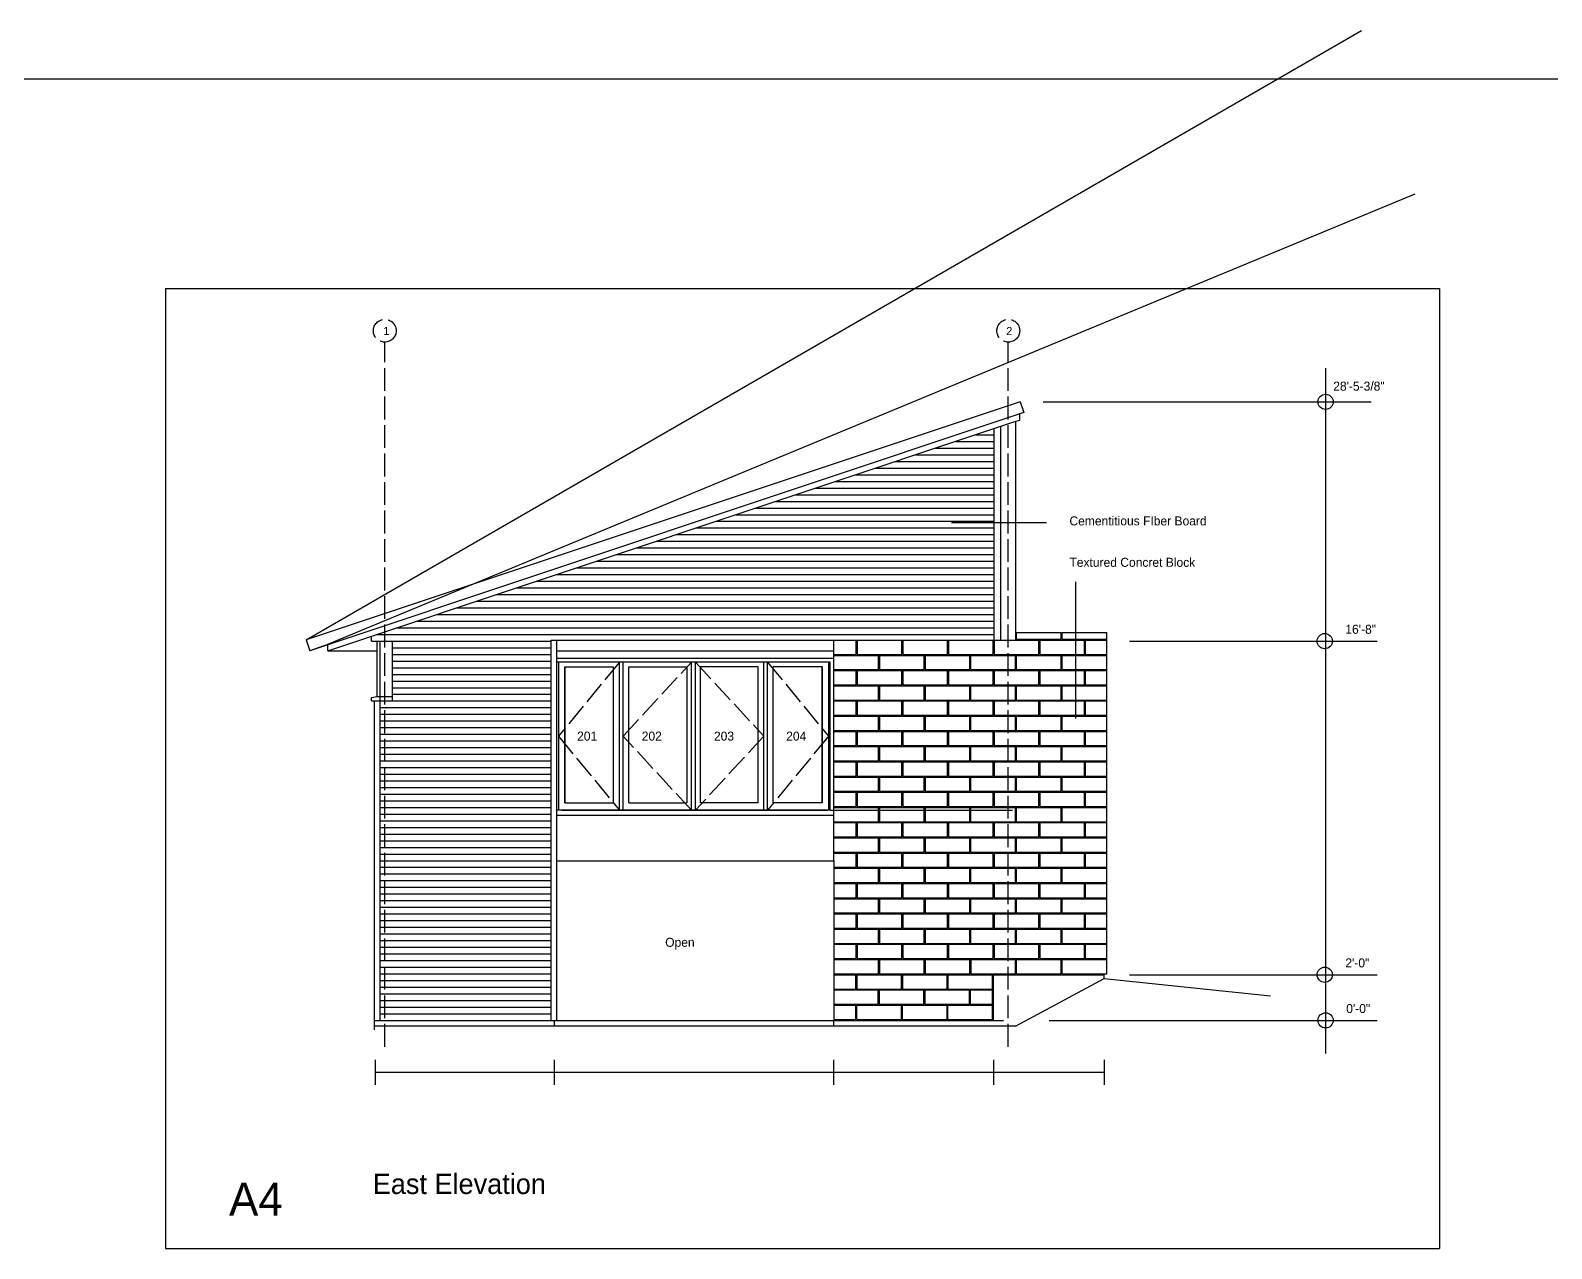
# Model space of a CAD drawing. Header units: inches. Extents: x 1267 to 6358, y -2516 to 4336.
# Drawn here: x 2068 to 2868, y 723 to 1364 of the extents above; entities that cross this region are included whole.
import ezdxf

# ---------------------------------------------------------------- set-up
doc = ezdxf.new("R2010")
doc.units = ezdxf.units.IN
doc.header["$MEASUREMENT"] = 0
doc.linetypes.add('ACAD_ISO02W100', pattern=[15, 12, -3])
for name, color, linetype in [('blocks', 251, 'Continuous'), ('const', 7, 'Continuous'), ('e1', 7, 'Continuous'), ('e2', 251, 'Continuous'), ('glassSwing', 172, 'ACAD_ISO02W100'), ('grid', 252, 'ACAD_ISO02W100'), ('sills', 105, 'Continuous'), ('walls', 7, 'Continuous')]:
    doc.layers.add(name, color=color, linetype=linetype)

msp = doc.modelspace()

# ---------------------------------------------------------------- linework, layer by layer
for p, q in [((2138.78, 1228.42), (2138.78, 723.41)), ((2138.78, 1228.42), (2808.91, 1228.42)), ((2808.91, 1228.42), (2808.91, 723.41)), ((2138.78, 723.41), (2808.91, 723.41))]:
    msp.add_line(p, q)
at = {"layer": 'blocks'}
for p, q in [((2502.09, 1035.95), (2502.09, 1043.45)), ((2502.59, 1043.45), (2502.59, 1035.95)), ((2526.09, 1035.95), (2526.09, 1043.45)), ((2526.59, 1043.45), (2526.59, 1035.95)), ((2550.09, 1035.95), (2550.09, 1043.45)), ((2550.59, 1043.45), (2550.59, 1035.95)), ((2574.09, 1035.95), (2574.09, 1043.45)), ((2574.59, 1043.45), (2574.59, 1035.95)), ((2586.09, 1043.45), (2598.09, 1043.45)), ((2586.34, 1043.95), (2586.34, 1047.45)), ((2586.34, 1043.95), (2609.84, 1043.95)), ((2598.09, 1035.95), (2598.09, 1043.45)), ((2598.59, 1043.45), (2598.59, 1035.95)), ((2598.59, 1043.45), (2622.09, 1043.45)), ((2609.84, 1043.95), (2609.84, 1047.45)), ((2610.34, 1043.95), (2610.34, 1047.45)), ((2610.34, 1043.95), (2633.84, 1043.95)), ((2622.09, 1035.95), (2622.09, 1043.45)), ((2622.59, 1043.45), (2622.59, 1035.95)), ((2622.59, 1043.45), (2633.84, 1043.45)), ((2490.34, 1035.95), (2502.09, 1035.95)), ((2490.34, 1035.45), (2513.84, 1035.45)), ((2502.59, 1035.95), (2526.09, 1035.95)), ((2513.84, 1027.95), (2513.84, 1035.45)), ((2514.34, 1035.45), (2537.84, 1035.45)), ((2514.34, 1035.45), (2514.34, 1027.95)), ((2526.59, 1035.95), (2550.09, 1035.95)), ((2537.84, 1027.95), (2537.84, 1035.45)), ((2538.34, 1035.45), (2538.34, 1027.95)), ((2538.34, 1035.45), (2561.84, 1035.45)), ((2550.59, 1035.95), (2574.09, 1035.95)), ((2561.84, 1027.95), (2561.84, 1035.45)), ((2562.34, 1035.45), (2585.84, 1035.45)), ((2562.34, 1027.95), (2562.34, 1035.45)), ((2574.59, 1035.95), (2598.09, 1035.95)), ((2585.84, 1027.95), (2585.84, 1035.45)), ((2586.34, 1035.45), (2609.84, 1035.45)), ((2586.34, 1027.95), (2586.34, 1035.45)), ((2598.59, 1035.95), (2622.09, 1035.95)), ((2609.84, 1027.95), (2609.84, 1035.45)), ((2610.34, 1035.45), (2633.84, 1035.45)), ((2610.34, 1027.95), (2610.34, 1035.45)), ((2622.59, 1035.95), (2633.84, 1035.95)), ((2490.34, 1027.95), (2513.84, 1027.95)), ((2490.34, 1027.45), (2502.09, 1027.45)), ((2502.09, 1019.95), (2502.09, 1027.45)), ((2502.59, 1027.45), (2502.59, 1019.95)), ((2502.59, 1027.45), (2526.09, 1027.45)), ((2514.34, 1027.95), (2537.84, 1027.95)), ((2526.09, 1019.95), (2526.09, 1027.45)), ((2526.59, 1027.45), (2550.09, 1027.45)), ((2526.59, 1027.45), (2526.59, 1019.95)), ((2538.34, 1027.95), (2561.84, 1027.95)), ((2550.09, 1019.95), (2550.09, 1027.45)), ((2550.59, 1027.45), (2550.59, 1019.95)), ((2550.59, 1027.45), (2574.09, 1027.45)), ((2562.34, 1027.95), (2585.84, 1027.95)), ((2574.09, 1019.95), (2574.09, 1027.45)), ((2574.59, 1027.45), (2598.09, 1027.45)), ((2574.59, 1027.45), (2574.59, 1019.95)), ((2586.34, 1027.95), (2609.84, 1027.95)), ((2598.09, 1019.95), (2598.09, 1027.45)), ((2598.59, 1027.45), (2598.59, 1019.95)), ((2598.59, 1027.45), (2622.09, 1027.45)), ((2610.34, 1027.95), (2633.84, 1027.95)), ((2622.09, 1019.95), (2622.09, 1027.45)), ((2622.59, 1027.45), (2633.84, 1027.45)), ((2622.59, 1027.45), (2622.59, 1019.95)), ((2490.34, 1019.95), (2502.09, 1019.95)), ((2490.34, 1019.45), (2513.84, 1019.45)), ((2502.59, 1019.95), (2526.09, 1019.95)), ((2513.84, 1011.95), (2513.84, 1019.45)), ((2514.34, 1019.45), (2537.84, 1019.45)), ((2514.34, 1019.45), (2514.34, 1011.95)), ((2526.59, 1019.95), (2550.09, 1019.95)), ((2537.84, 1011.95), (2537.84, 1019.45)), ((2538.34, 1019.45), (2538.34, 1011.95)), ((2538.34, 1019.45), (2561.84, 1019.45)), ((2550.59, 1019.95), (2574.09, 1019.95)), ((2561.84, 1011.95), (2561.84, 1019.45)), ((2562.34, 1019.45), (2585.84, 1019.45)), ((2562.34, 1011.95), (2562.34, 1019.45)), ((2574.59, 1019.95), (2598.09, 1019.95)), ((2585.84, 1011.95), (2585.84, 1019.45)), ((2586.34, 1019.45), (2609.84, 1019.45)), ((2586.34, 1011.95), (2586.34, 1019.45)), ((2598.59, 1019.95), (2622.09, 1019.95)), ((2609.84, 1011.95), (2609.84, 1019.45)), ((2610.34, 1019.45), (2633.84, 1019.45)), ((2610.34, 1011.95), (2610.34, 1019.45)), ((2622.59, 1019.95), (2633.84, 1019.95)), ((2490.34, 1011.95), (2513.84, 1011.95)), ((2490.34, 1011.45), (2502.09, 1011.45)), ((2502.09, 1003.95), (2502.09, 1011.45)), ((2502.59, 1011.45), (2502.59, 1003.95)), ((2502.59, 1011.45), (2526.09, 1011.45)), ((2514.34, 1011.95), (2537.84, 1011.95)), ((2526.09, 1003.95), (2526.09, 1011.45)), ((2526.59, 1011.45), (2550.09, 1011.45)), ((2526.59, 1011.45), (2526.59, 1003.95)), ((2538.34, 1011.95), (2561.84, 1011.95)), ((2550.09, 1003.95), (2550.09, 1011.45)), ((2550.59, 1011.45), (2574.09, 1011.45)), ((2550.59, 1011.45), (2550.59, 1003.95)), ((2562.34, 1011.95), (2585.84, 1011.95)), ((2574.09, 1003.95), (2574.09, 1011.45)), ((2574.59, 1011.45), (2598.09, 1011.45)), ((2574.59, 1011.45), (2574.59, 1003.95)), ((2586.34, 1011.95), (2609.84, 1011.95)), ((2598.09, 1003.95), (2598.09, 1011.45)), ((2598.59, 1011.45), (2598.59, 1003.95)), ((2598.59, 1011.45), (2622.09, 1011.45)), ((2610.34, 1011.95), (2633.84, 1011.95)), ((2622.09, 1003.95), (2622.09, 1011.45)), ((2622.59, 1011.45), (2633.84, 1011.45)), ((2622.59, 1011.45), (2622.59, 1003.95)), ((2490.34, 1003.95), (2502.09, 1003.95)), ((2490.34, 1003.45), (2513.84, 1003.45)), ((2502.59, 1003.95), (2526.09, 1003.95)), ((2513.84, 995.95), (2513.84, 1003.45)), ((2514.34, 1003.45), (2514.34, 995.95)), ((2514.34, 1003.45), (2537.84, 1003.45)), ((2526.59, 1003.95), (2550.09, 1003.95)), ((2537.84, 995.95), (2537.84, 1003.45)), ((2538.34, 1003.45), (2538.34, 995.95)), ((2538.34, 1003.45), (2561.84, 1003.45)), ((2550.59, 1003.95), (2574.09, 1003.95)), ((2561.84, 995.95), (2561.84, 1003.45)), ((2562.34, 995.95), (2562.34, 1003.45)), ((2562.34, 1003.45), (2585.84, 1003.45)), ((2574.59, 1003.95), (2598.09, 1003.95)), ((2585.84, 995.95), (2585.84, 1003.45)), ((2586.34, 1003.45), (2609.84, 1003.45)), ((2586.34, 995.95), (2586.34, 1003.45)), ((2598.59, 1003.95), (2622.09, 1003.95)), ((2609.84, 995.95), (2609.84, 1003.45)), ((2610.34, 995.95), (2610.34, 1003.45)), ((2610.34, 1003.45), (2633.84, 1003.45)), ((2622.59, 1003.95), (2633.84, 1003.95)), ((2490.34, 995.95), (2513.84, 995.95)), ((2490.34, 995.45), (2502.09, 995.45)), ((2502.09, 987.95), (2502.09, 995.45)), ((2502.59, 995.45), (2502.59, 987.95)), ((2502.59, 995.45), (2526.09, 995.45)), ((2514.34, 995.95), (2537.84, 995.95)), ((2526.09, 987.95), (2526.09, 995.45)), ((2526.59, 995.45), (2550.09, 995.45)), ((2526.59, 995.45), (2526.59, 987.95)), ((2538.34, 995.95), (2561.84, 995.95)), ((2550.09, 987.95), (2550.09, 995.45)), ((2550.59, 995.45), (2550.59, 987.95)), ((2550.59, 995.45), (2574.09, 995.45)), ((2562.34, 995.95), (2585.84, 995.95)), ((2574.09, 987.95), (2574.09, 995.45)), ((2574.59, 995.45), (2598.09, 995.45)), ((2574.59, 995.45), (2574.59, 987.95)), ((2586.34, 995.95), (2609.84, 995.95)), ((2598.09, 987.95), (2598.09, 995.45)), ((2598.59, 995.45), (2598.59, 987.95)), ((2598.59, 995.45), (2622.09, 995.45)), ((2610.34, 995.95), (2633.84, 995.95)), ((2622.09, 987.95), (2622.09, 995.45)), ((2622.59, 995.45), (2633.84, 995.45)), ((2622.59, 995.45), (2622.59, 987.95)), ((2490.34, 987.95), (2502.09, 987.95)), ((2490.34, 987.45), (2513.84, 987.45)), ((2502.59, 987.95), (2526.09, 987.95)), ((2513.84, 979.95), (2513.84, 987.45)), ((2514.34, 987.45), (2537.84, 987.45)), ((2514.34, 987.45), (2514.34, 979.95)), ((2526.59, 987.95), (2550.09, 987.95)), ((2537.84, 979.95), (2537.84, 987.45)), ((2538.34, 987.45), (2538.34, 979.95)), ((2538.34, 987.45), (2561.84, 987.45)), ((2550.59, 987.95), (2574.09, 987.95)), ((2561.84, 979.95), (2561.84, 987.45)), ((2562.34, 987.45), (2585.84, 987.45)), ((2562.34, 979.95), (2562.34, 987.45)), ((2574.59, 987.95), (2598.09, 987.95)), ((2585.84, 979.95), (2585.84, 987.45)), ((2586.34, 987.45), (2609.84, 987.45)), ((2586.34, 979.95), (2586.34, 987.45)), ((2598.59, 987.95), (2622.09, 987.95)), ((2609.84, 979.95), (2609.84, 987.45)), ((2610.34, 987.45), (2633.84, 987.45)), ((2610.34, 979.95), (2610.34, 987.45)), ((2622.59, 987.95), (2633.84, 987.95)), ((2490.34, 979.95), (2513.84, 979.95)), ((2490.34, 979.45), (2502.09, 979.45)), ((2502.09, 971.95), (2502.09, 979.45)), ((2502.59, 979.45), (2502.59, 971.95)), ((2502.59, 979.45), (2526.09, 979.45)), ((2514.34, 979.95), (2537.84, 979.95)), ((2526.09, 971.95), (2526.09, 979.45)), ((2526.59, 979.45), (2550.09, 979.45)), ((2526.59, 979.45), (2526.59, 971.95)), ((2538.34, 979.95), (2561.84, 979.95)), ((2550.09, 971.95), (2550.09, 979.45)), ((2550.59, 979.45), (2550.59, 971.95)), ((2550.59, 979.45), (2574.09, 979.45)), ((2562.34, 979.95), (2585.84, 979.95)), ((2574.09, 971.95), (2574.09, 979.45)), ((2574.59, 979.45), (2598.09, 979.45)), ((2574.59, 979.45), (2574.59, 971.95)), ((2586.34, 979.95), (2609.84, 979.95)), ((2598.09, 971.95), (2598.09, 979.45)), ((2598.59, 979.45), (2598.59, 971.95)), ((2598.59, 979.45), (2622.09, 979.45)), ((2610.34, 979.95), (2633.84, 979.95)), ((2622.09, 971.95), (2622.09, 979.45)), ((2622.59, 979.45), (2633.84, 979.45)), ((2622.59, 979.45), (2622.59, 971.95)), ((2490.34, 971.95), (2502.09, 971.95)), ((2490.34, 971.45), (2513.84, 971.45)), ((2502.59, 971.95), (2526.09, 971.95)), ((2513.84, 963.95), (2513.84, 971.45)), ((2514.34, 971.45), (2537.84, 971.45)), ((2514.34, 971.45), (2514.34, 963.95)), ((2526.59, 971.95), (2550.09, 971.95)), ((2537.84, 963.95), (2537.84, 971.45)), ((2538.34, 971.45), (2538.34, 963.95)), ((2538.34, 971.45), (2561.84, 971.45)), ((2550.59, 971.95), (2574.09, 971.95)), ((2561.84, 963.95), (2561.84, 971.45)), ((2562.34, 963.95), (2562.34, 971.45)), ((2562.34, 971.45), (2585.84, 971.45)), ((2574.59, 971.95), (2598.09, 971.95)), ((2585.84, 963.95), (2585.84, 971.45)), ((2586.34, 971.45), (2609.84, 971.45)), ((2586.34, 963.95), (2586.34, 971.45)), ((2598.59, 971.95), (2622.09, 971.95)), ((2609.84, 963.95), (2609.84, 971.45)), ((2610.34, 971.45), (2633.84, 971.45)), ((2610.34, 963.95), (2610.34, 971.45)), ((2622.59, 971.95), (2633.84, 971.95)), ((2490.34, 963.95), (2513.84, 963.95)), ((2490.34, 963.45), (2502.09, 963.45)), ((2502.09, 955.95), (2502.09, 963.45)), ((2502.59, 963.45), (2502.59, 955.95)), ((2502.59, 963.45), (2526.09, 963.45)), ((2514.34, 963.95), (2537.84, 963.95)), ((2526.09, 955.95), (2526.09, 963.45)), ((2526.59, 963.45), (2550.09, 963.45)), ((2526.59, 963.45), (2526.59, 955.95)), ((2538.34, 963.95), (2561.84, 963.95)), ((2550.09, 955.95), (2550.09, 963.45)), ((2550.59, 963.45), (2550.59, 955.95)), ((2550.59, 963.45), (2574.09, 963.45)), ((2562.34, 963.95), (2585.84, 963.95)), ((2574.09, 955.95), (2574.09, 963.45)), ((2574.59, 963.45), (2598.09, 963.45)), ((2574.59, 963.45), (2574.59, 955.95)), ((2586.34, 963.95), (2609.84, 963.95)), ((2598.09, 955.95), (2598.09, 963.45)), ((2598.59, 963.45), (2598.59, 955.95)), ((2598.59, 963.45), (2622.09, 963.45)), ((2610.34, 963.95), (2633.84, 963.95)), ((2622.09, 955.95), (2622.09, 963.45)), ((2622.59, 963.45), (2633.84, 963.45)), ((2622.59, 963.45), (2622.59, 955.95)), ((2490.34, 955.95), (2502.09, 955.95)), ((2490.34, 955.45), (2513.84, 955.45)), ((2502.59, 955.95), (2526.09, 955.95)), ((2513.84, 947.95), (2513.84, 955.45)), ((2514.34, 955.45), (2537.84, 955.45)), ((2514.34, 955.45), (2514.34, 947.95)), ((2526.59, 955.95), (2550.09, 955.95)), ((2537.84, 947.95), (2537.84, 955.45)), ((2538.34, 955.45), (2538.34, 947.95)), ((2538.34, 955.45), (2561.84, 955.45)), ((2550.59, 955.95), (2574.09, 955.95)), ((2561.84, 947.95), (2561.84, 955.45)), ((2562.34, 955.45), (2585.84, 955.45)), ((2562.34, 947.95), (2562.34, 955.45)), ((2574.59, 955.95), (2598.09, 955.95)), ((2585.84, 947.95), (2585.84, 955.45)), ((2586.34, 955.45), (2609.84, 955.45)), ((2586.34, 947.95), (2586.34, 955.45)), ((2598.59, 955.95), (2622.09, 955.95)), ((2609.84, 947.95), (2609.84, 955.45)), ((2610.34, 955.45), (2633.84, 955.45)), ((2610.34, 947.95), (2610.34, 955.45)), ((2622.59, 955.95), (2633.84, 955.95)), ((2490.34, 947.95), (2513.84, 947.95)), ((2490.34, 947.45), (2502.09, 947.45)), ((2502.09, 939.95), (2502.09, 947.45)), ((2502.59, 947.45), (2502.59, 939.95)), ((2502.59, 947.45), (2526.09, 947.45)), ((2514.34, 947.95), (2537.84, 947.95)), ((2526.09, 939.95), (2526.09, 947.45)), ((2526.59, 947.45), (2550.09, 947.45)), ((2526.59, 947.45), (2526.59, 939.95)), ((2538.34, 947.95), (2561.84, 947.95)), ((2550.09, 939.95), (2550.09, 947.45)), ((2550.59, 947.45), (2550.59, 939.95)), ((2550.59, 947.45), (2574.09, 947.45)), ((2562.34, 947.95), (2585.84, 947.95)), ((2574.09, 939.95), (2574.09, 947.45)), ((2574.59, 947.45), (2598.09, 947.45)), ((2574.59, 947.45), (2574.59, 939.95)), ((2586.34, 947.95), (2609.84, 947.95)), ((2598.09, 939.95), (2598.09, 947.45)), ((2598.59, 947.45), (2598.59, 939.95)), ((2598.59, 947.45), (2622.09, 947.45)), ((2610.34, 947.95), (2633.84, 947.95)), ((2622.09, 939.95), (2622.09, 947.45)), ((2622.59, 947.45), (2633.84, 947.45)), ((2622.59, 947.45), (2622.59, 939.95)), ((2490.34, 939.95), (2502.09, 939.95)), ((2490.34, 939.45), (2513.84, 939.45)), ((2502.59, 939.95), (2526.09, 939.95)), ((2513.84, 931.95), (2513.84, 939.45)), ((2514.34, 939.45), (2514.34, 931.95)), ((2514.34, 939.45), (2537.84, 939.45)), ((2526.59, 939.95), (2550.09, 939.95)), ((2537.84, 931.95), (2537.84, 939.45)), ((2538.34, 939.45), (2538.34, 931.95)), ((2538.34, 939.45), (2561.84, 939.45)), ((2550.59, 939.95), (2574.09, 939.95)), ((2561.84, 931.95), (2561.84, 939.45)), ((2562.34, 931.95), (2562.34, 939.45)), ((2562.34, 939.45), (2585.84, 939.45)), ((2574.59, 939.95), (2598.09, 939.95)), ((2585.84, 931.95), (2585.84, 939.45)), ((2586.34, 939.45), (2609.84, 939.45)), ((2586.34, 931.95), (2586.34, 939.45)), ((2598.59, 939.95), (2622.09, 939.95)), ((2609.84, 931.95), (2609.84, 939.45)), ((2610.34, 931.95), (2610.34, 939.45)), ((2610.34, 939.45), (2633.84, 939.45)), ((2622.59, 939.95), (2633.84, 939.95)), ((2490.34, 931.95), (2513.84, 931.95)), ((2490.34, 931.45), (2502.09, 931.45)), ((2502.09, 923.95), (2502.09, 931.45)), ((2502.59, 931.45), (2502.59, 923.95)), ((2502.59, 931.45), (2526.09, 931.45)), ((2514.34, 931.95), (2537.84, 931.95)), ((2526.09, 923.95), (2526.09, 931.45)), ((2526.59, 931.45), (2550.09, 931.45)), ((2526.59, 931.45), (2526.59, 923.95)), ((2538.34, 931.95), (2561.84, 931.95)), ((2550.09, 923.95), (2550.09, 931.45)), ((2550.59, 931.45), (2550.59, 923.95)), ((2550.59, 931.45), (2574.09, 931.45)), ((2562.34, 931.95), (2585.84, 931.95)), ((2574.09, 923.95), (2574.09, 931.45)), ((2574.59, 931.45), (2598.09, 931.45)), ((2574.59, 931.45), (2574.59, 923.95)), ((2586.34, 931.95), (2609.84, 931.95)), ((2598.09, 923.95), (2598.09, 931.45)), ((2598.59, 931.45), (2598.59, 923.95)), ((2598.59, 931.45), (2622.09, 931.45)), ((2610.34, 931.95), (2633.84, 931.95)), ((2622.09, 923.95), (2622.09, 931.45)), ((2622.59, 931.45), (2633.84, 931.45)), ((2622.59, 931.45), (2622.59, 923.95)), ((2490.34, 923.95), (2502.09, 923.95)), ((2490.34, 923.45), (2513.84, 923.45)), ((2502.59, 923.95), (2526.09, 923.95)), ((2513.84, 915.95), (2513.84, 923.45)), ((2514.34, 923.45), (2537.84, 923.45)), ((2514.34, 923.45), (2514.34, 915.95)), ((2526.59, 923.95), (2550.09, 923.95)), ((2537.84, 915.95), (2537.84, 923.45)), ((2538.34, 923.45), (2538.34, 915.95)), ((2538.34, 923.45), (2561.84, 923.45)), ((2550.59, 923.95), (2574.09, 923.95)), ((2561.84, 915.95), (2561.84, 923.45)), ((2562.34, 923.45), (2585.84, 923.45)), ((2562.34, 915.95), (2562.34, 923.45)), ((2574.59, 923.95), (2598.09, 923.95)), ((2585.84, 915.95), (2585.84, 923.45)), ((2586.34, 923.45), (2609.84, 923.45)), ((2586.34, 915.95), (2586.34, 923.45)), ((2598.59, 923.95), (2622.09, 923.95)), ((2609.84, 915.95), (2609.84, 923.45)), ((2610.34, 923.45), (2633.84, 923.45)), ((2610.34, 915.95), (2610.34, 923.45)), ((2622.59, 923.95), (2633.84, 923.95)), ((2490.34, 915.95), (2513.84, 915.95)), ((2490.34, 915.45), (2502.09, 915.45)), ((2502.09, 907.95), (2502.09, 915.45)), ((2502.59, 915.45), (2502.59, 907.95)), ((2502.59, 915.45), (2526.09, 915.45)), ((2514.34, 915.95), (2537.84, 915.95)), ((2526.09, 907.95), (2526.09, 915.45)), ((2526.59, 915.45), (2550.09, 915.45)), ((2526.59, 915.45), (2526.59, 907.95)), ((2538.34, 915.95), (2561.84, 915.95)), ((2550.09, 907.95), (2550.09, 915.45)), ((2550.59, 915.45), (2550.59, 907.95)), ((2550.59, 915.45), (2574.09, 915.45)), ((2562.34, 915.95), (2585.84, 915.95)), ((2574.09, 907.95), (2574.09, 915.45)), ((2574.59, 915.45), (2598.09, 915.45)), ((2574.59, 915.45), (2574.59, 907.95)), ((2586.34, 915.95), (2609.84, 915.95)), ((2598.09, 907.95), (2598.09, 915.45)), ((2598.59, 915.45), (2598.59, 907.95)), ((2598.59, 915.45), (2622.09, 915.45)), ((2610.34, 915.95), (2633.84, 915.95)), ((2622.09, 907.95), (2622.09, 915.45)), ((2622.59, 915.45), (2633.84, 915.45)), ((2622.59, 915.45), (2622.59, 907.95)), ((2490.34, 907.95), (2502.09, 907.95)), ((2490.34, 907.45), (2513.84, 907.45)), ((2502.59, 907.95), (2526.09, 907.95)), ((2513.84, 899.95), (2513.84, 907.45)), ((2514.34, 907.45), (2537.84, 907.45)), ((2514.34, 907.45), (2514.34, 899.95)), ((2526.59, 907.95), (2550.09, 907.95)), ((2537.84, 899.95), (2537.84, 907.45)), ((2538.34, 907.45), (2538.34, 899.95)), ((2538.34, 907.45), (2561.84, 907.45)), ((2550.59, 907.95), (2574.09, 907.95)), ((2561.84, 899.95), (2561.84, 907.45)), ((2562.34, 907.45), (2585.84, 907.45)), ((2562.34, 899.95), (2562.34, 907.45)), ((2574.59, 907.95), (2598.09, 907.95)), ((2585.84, 899.95), (2585.84, 907.45)), ((2586.34, 907.45), (2609.84, 907.45)), ((2586.34, 899.95), (2586.34, 907.45)), ((2598.59, 907.95), (2622.09, 907.95)), ((2609.84, 899.95), (2609.84, 907.45)), ((2610.34, 907.45), (2633.84, 907.45)), ((2610.34, 899.95), (2610.34, 907.45)), ((2622.59, 907.95), (2633.84, 907.95)), ((2490.34, 899.95), (2513.84, 899.95)), ((2490.34, 899.45), (2502.09, 899.45)), ((2502.09, 891.95), (2502.09, 899.45)), ((2502.59, 899.45), (2502.59, 891.95)), ((2502.59, 899.45), (2526.09, 899.45)), ((2514.34, 899.95), (2537.84, 899.95)), ((2526.09, 891.95), (2526.09, 899.45)), ((2526.59, 899.45), (2550.09, 899.45)), ((2526.59, 899.45), (2526.59, 891.95)), ((2538.34, 899.95), (2561.84, 899.95)), ((2550.09, 891.95), (2550.09, 899.45)), ((2550.59, 899.45), (2550.59, 891.95)), ((2550.59, 899.45), (2574.09, 899.45)), ((2562.34, 899.95), (2585.84, 899.95)), ((2574.09, 891.95), (2574.09, 899.45)), ((2574.59, 899.45), (2598.09, 899.45)), ((2574.59, 899.45), (2574.59, 891.95)), ((2586.34, 899.95), (2609.84, 899.95)), ((2598.09, 891.95), (2598.09, 899.45)), ((2598.59, 899.45), (2598.59, 891.95)), ((2598.59, 899.45), (2622.09, 899.45)), ((2610.34, 899.95), (2633.84, 899.95)), ((2622.09, 891.95), (2622.09, 899.45)), ((2622.59, 899.45), (2633.84, 899.45)), ((2622.59, 899.45), (2622.59, 891.95)), ((2490.34, 891.95), (2502.09, 891.95)), ((2490.34, 891.45), (2513.84, 891.45)), ((2502.59, 891.95), (2526.09, 891.95)), ((2513.84, 883.95), (2513.84, 891.45)), ((2514.34, 891.45), (2537.84, 891.45)), ((2514.34, 891.45), (2514.34, 883.95)), ((2526.59, 891.95), (2550.09, 891.95)), ((2537.84, 883.95), (2537.84, 891.45)), ((2538.34, 891.45), (2538.34, 883.95)), ((2538.34, 891.45), (2561.84, 891.45)), ((2550.59, 891.95), (2574.09, 891.95)), ((2561.84, 883.95), (2561.84, 891.45)), ((2562.34, 883.95), (2562.34, 891.45)), ((2562.34, 891.45), (2585.84, 891.45)), ((2574.59, 891.95), (2598.09, 891.95)), ((2585.84, 883.95), (2585.84, 891.45)), ((2586.34, 891.45), (2609.84, 891.45)), ((2586.34, 883.95), (2586.34, 891.45)), ((2598.59, 891.95), (2622.09, 891.95)), ((2609.84, 883.95), (2609.84, 891.45)), ((2610.34, 891.45), (2633.84, 891.45)), ((2610.34, 883.95), (2610.34, 891.45)), ((2622.59, 891.95), (2633.84, 891.95)), ((2490.34, 883.95), (2513.84, 883.95)), ((2490.34, 883.45), (2502.09, 883.45)), ((2502.09, 875.95), (2502.09, 883.45)), ((2502.59, 883.45), (2502.59, 875.95)), ((2502.59, 883.45), (2526.09, 883.45)), ((2514.34, 883.95), (2537.84, 883.95)), ((2526.09, 875.95), (2526.09, 883.45)), ((2526.59, 883.45), (2550.09, 883.45)), ((2526.59, 883.45), (2526.59, 875.95)), ((2538.34, 883.95), (2561.84, 883.95)), ((2550.09, 875.95), (2550.09, 883.45)), ((2550.59, 883.45), (2550.59, 875.95)), ((2550.59, 883.45), (2574.09, 883.45)), ((2562.34, 883.95), (2585.84, 883.95)), ((2574.09, 875.95), (2574.09, 883.45)), ((2574.59, 883.45), (2598.09, 883.45)), ((2574.59, 883.45), (2574.59, 875.95)), ((2586.34, 883.95), (2609.84, 883.95)), ((2598.09, 875.95), (2598.09, 883.45)), ((2598.59, 883.45), (2598.59, 875.95)), ((2598.59, 883.45), (2622.09, 883.45)), ((2610.34, 883.95), (2633.84, 883.95)), ((2622.09, 875.95), (2622.09, 883.45)), ((2622.59, 883.45), (2633.84, 883.45)), ((2622.59, 883.45), (2622.59, 875.95)), ((2490.34, 875.95), (2502.09, 875.95)), ((2490.34, 875.45), (2513.84, 875.45)), ((2502.59, 875.95), (2526.09, 875.95)), ((2513.84, 867.95), (2513.84, 875.45)), ((2514.34, 875.45), (2514.34, 867.95)), ((2514.34, 875.45), (2537.84, 875.45)), ((2526.59, 875.95), (2550.09, 875.95)), ((2537.84, 867.95), (2537.84, 875.45)), ((2538.34, 875.45), (2538.34, 867.95)), ((2538.34, 875.45), (2561.84, 875.45)), ((2550.59, 875.95), (2574.09, 875.95)), ((2561.84, 867.95), (2561.84, 875.45)), ((2562.34, 875.45), (2562.34, 867.95)), ((2562.34, 875.45), (2585.84, 875.45)), ((2574.59, 875.95), (2598.09, 875.95)), ((2585.84, 867.95), (2585.84, 875.45)), ((2586.34, 875.45), (2609.84, 875.45)), ((2586.34, 867.95), (2586.34, 875.45)), ((2598.59, 875.95), (2622.09, 875.95)), ((2609.84, 867.95), (2609.84, 875.45)), ((2610.34, 867.95), (2610.34, 875.45)), ((2610.34, 875.45), (2633.84, 875.45)), ((2622.59, 875.95), (2633.84, 875.95)), ((2490.34, 867.95), (2513.84, 867.95)), ((2490.34, 867.45), (2501.84, 867.45)), ((2501.84, 859.95), (2501.84, 867.45)), ((2502.34, 867.45), (2502.34, 859.95)), ((2502.34, 867.45), (2525.84, 867.45)), ((2514.34, 867.95), (2537.84, 867.95)), ((2525.84, 859.95), (2525.84, 867.45)), ((2526.34, 867.45), (2549.84, 867.45)), ((2526.34, 867.45), (2526.34, 859.95)), ((2538.34, 867.95), (2561.84, 867.95)), ((2549.84, 859.95), (2549.84, 867.45)), ((2550.34, 867.45), (2550.34, 859.95)), ((2550.34, 867.45), (2573.84, 867.45)), ((2562.34, 867.95), (2585.84, 867.95)), ((2573.84, 859.95), (2573.84, 867.45)), ((2586.34, 867.95), (2609.84, 867.95)), ((2610.34, 867.95), (2633.84, 867.95)), ((2490.34, 859.95), (2501.84, 859.95)), ((2490.34, 859.45), (2513.59, 859.45)), ((2502.34, 859.95), (2525.84, 859.95)), ((2513.59, 851.95), (2513.59, 859.45)), ((2514.09, 859.45), (2537.59, 859.45)), ((2514.09, 859.45), (2514.09, 851.95)), ((2526.34, 859.95), (2549.84, 859.95)), ((2537.59, 851.95), (2537.59, 859.45)), ((2538.09, 859.45), (2561.59, 859.45)), ((2538.09, 859.45), (2538.09, 851.95)), ((2550.34, 859.95), (2573.84, 859.95)), ((2561.59, 851.95), (2561.59, 859.45)), ((2562.09, 859.45), (2573.84, 859.45)), ((2562.09, 859.45), (2562.09, 851.95)), ((2573.84, 851.95), (2573.84, 859.45)), ((2490.34, 851.95), (2513.59, 851.95)), ((2490.34, 851.45), (2501.84, 851.45)), ((2501.84, 843.95), (2501.84, 851.45)), ((2502.34, 843.95), (2502.34, 851.45)), ((2502.34, 851.45), (2525.84, 851.45)), ((2514.09, 851.95), (2537.59, 851.95)), ((2525.84, 843.95), (2525.84, 851.45)), ((2526.34, 851.45), (2549.84, 851.45)), ((2526.34, 843.95), (2526.34, 851.45)), ((2538.09, 851.95), (2561.59, 851.95)), ((2549.84, 843.95), (2549.84, 851.45)), ((2550.34, 843.95), (2550.34, 851.45)), ((2550.34, 851.45), (2573.84, 851.45)), ((2562.09, 851.95), (2573.84, 851.95)), ((2573.84, 843.95), (2573.84, 851.45)), ((2490.34, 843.95), (2501.84, 843.95)), ((2502.34, 843.95), (2525.84, 843.95)), ((2526.34, 843.95), (2549.84, 843.95)), ((2550.34, 843.95), (2573.84, 843.95))]:
    msp.add_line(p, q, dxfattribs=at)
at = {"layer": 'e1'}
for p, q in [((1267.49, 1338.67), (6357.66, 1338.67)), ((2258.09, 1011.45), (2258.09, 1042.95)), ((2490.34, 927.45), (2490.34, 1043.45)), ((2224.08, 1037.89), (2250.09, 1037.89)), ((2248.59, 1011.45), (2251.59, 1011.45)), ((2250.09, 1013.85), (2258.09, 1013.85)), ((2344.71, 951.45), (2490.34, 951.45))]:
    msp.add_line(p, q, dxfattribs=at)
at = {"layer": 'e2'}
for p, q in [((2748.99, 1186.59), (2748.99, 826.02)), ((2600.38, 1168.81), (2772.9, 1168.81)), ((2224.08, 1037.89), (2586.09, 1158.56)), ((2574.59, 1043.45), (2574.59, 1154.73)), ((2578.09, 1043.45), (2578.09, 1155.9)), ((2543.76, 1144.45), (2574.59, 1144.45)), ((2554.26, 1147.95), (2574.59, 1147.95)), ((2564.76, 1151.45), (2574.59, 1151.45)), ((2522.76, 1137.45), (2574.59, 1137.45)), ((2533.26, 1140.95), (2574.59, 1140.95)), ((2501.76, 1130.45), (2574.59, 1130.45)), ((2512.26, 1133.95), (2574.59, 1133.95)), ((2480.76, 1123.45), (2574.59, 1123.45)), ((2491.26, 1126.95), (2574.59, 1126.95)), ((2449.26, 1112.95), (2574.59, 1112.95)), ((2459.76, 1116.45), (2574.59, 1116.45)), ((2470.26, 1119.95), (2574.59, 1119.95)), ((2428.26, 1105.95), (2574.59, 1105.95)), ((2438.76, 1109.45), (2574.59, 1109.45)), ((2407.26, 1098.95), (2574.59, 1098.95)), ((2417.76, 1102.45), (2574.59, 1102.45)), ((2375.76, 1088.45), (2574.59, 1088.45)), ((2386.26, 1091.95), (2574.59, 1091.95)), ((2396.76, 1095.45), (2574.59, 1095.45)), ((2354.76, 1081.45), (2574.59, 1081.45)), ((2365.26, 1084.95), (2574.59, 1084.95)), ((2333.76, 1074.45), (2574.59, 1074.45)), ((2344.26, 1077.95), (2574.59, 1077.95)), ((2312.76, 1067.45), (2574.59, 1067.45)), ((2323.26, 1070.95), (2574.59, 1070.95)), ((2281.26, 1056.95), (2574.59, 1056.95)), ((2291.76, 1060.45), (2574.59, 1060.45)), ((2302.26, 1063.95), (2574.59, 1063.95)), ((2260.26, 1049.95), (2574.59, 1049.95)), ((2270.76, 1053.45), (2574.59, 1053.45)), ((2247.09, 1042.95), (2247.09, 1045.56)), ((2247.09, 1042.95), (2341.59, 1042.95)), ((2249.76, 1046.45), (2574.59, 1046.45)), ((2251.59, 843.45), (2251.59, 1042.95)), ((2341.59, 843.45), (2341.59, 1043.45)), ((2341.59, 1043.45), (2344.59, 1043.45)), ((2645.83, 1042.98), (2776.2, 1042.98)), ((2258.09, 1039.45), (2341.59, 1039.45)), ((2258.09, 1035.95), (2341.59, 1035.95)), ((2258.09, 1032.45), (2341.59, 1032.45)), ((2344.59, 1037.91), (2490.34, 1037.91)), ((2344.59, 1033.95), (2490.34, 1033.95)), ((2258.09, 1028.95), (2341.59, 1028.95)), ((2258.09, 1025.45), (2341.59, 1025.45)), ((2488.34, 1031.91), (2344.59, 1031.91)), ((2345.47, 1031.91), (2345.47, 953.95)), ((2348.72, 1029.41), (2374.47, 1029.41)), ((2348.72, 957.95), (2348.72, 1029.41)), ((2348.72, 1029.41), (2348.72, 957.95)), ((2374.47, 957.95), (2374.47, 1029.41)), ((2377.47, 953.95), (2377.47, 1031.91)), ((2379.47, 953.95), (2379.47, 1031.91)), ((2382.47, 957.95), (2382.47, 1029.41)), ((2382.47, 1029.41), (2412.97, 1029.41)), ((2412.97, 1029.41), (2412.97, 957.95)), ((2415.47, 953.95), (2415.47, 1031.91)), ((2417.47, 953.95), (2417.47, 1031.91)), ((2419.97, 1029.41), (2419.97, 957.95)), ((2450.47, 1029.41), (2419.97, 1029.41)), ((2450.47, 957.95), (2450.47, 1029.41)), ((2453.47, 953.95), (2453.47, 1031.91)), ((2455.47, 953.95), (2455.47, 1031.91)), ((2458.47, 957.95), (2458.47, 1029.41)), ((2484.21, 1029.41), (2458.47, 1029.41)), ((2484.21, 1029.41), (2484.21, 957.95)), ((2484.21, 957.95), (2484.21, 1029.41)), ((2487.47, 1031.91), (2487.47, 953.95)), ((2488.34, 953.95), (2488.34, 1031.91)), ((2258.09, 1021.95), (2341.59, 1021.95)), ((2258.09, 1018.45), (2341.59, 1018.45)), ((2251.59, 1011.45), (2341.59, 1011.45)), ((2258.09, 1014.95), (2341.59, 1014.95)), ((2251.59, 1007.95), (2341.59, 1007.95)), ((2251.59, 1004.45), (2341.59, 1004.45)), ((2251.59, 1000.95), (2341.59, 1000.95)), ((2251.59, 997.45), (2341.59, 997.45)), ((2251.59, 993.95), (2341.59, 993.95)), ((2251.59, 990.45), (2341.59, 990.45)), ((2251.59, 986.95), (2341.59, 986.95)), ((2251.59, 983.45), (2341.59, 983.45)), ((2251.59, 979.95), (2341.59, 979.95)), ((2251.59, 976.45), (2341.59, 976.45)), ((2251.59, 972.95), (2341.59, 972.95)), ((2251.59, 969.45), (2341.59, 969.45)), ((2251.59, 965.95), (2341.59, 965.95)), ((2251.59, 962.45), (2341.59, 962.45)), ((2251.59, 958.95), (2341.59, 958.95)), ((2251.59, 955.45), (2341.59, 955.45)), ((2488.34, 953.95), (2344.59, 953.95)), ((2347.21, 953.95), (2487.21, 953.95)), ((2348.72, 957.95), (2374.47, 957.95)), ((2382.47, 957.95), (2412.97, 957.95)), ((2450.47, 957.95), (2419.97, 957.95)), ((2484.21, 957.95), (2458.47, 957.95)), ((2488.34, 953.95), (2584.34, 953.95)), ((2251.59, 951.95), (2341.59, 951.95)), ((2251.59, 948.45), (2341.59, 948.45)), ((2251.59, 944.95), (2341.59, 944.95)), ((2251.59, 941.45), (2341.59, 941.45)), ((2251.59, 937.95), (2341.59, 937.95)), ((2251.59, 934.45), (2341.59, 934.45)), ((2251.59, 930.95), (2341.59, 930.95)), ((2251.59, 927.45), (2341.59, 927.45)), ((2251.59, 923.95), (2341.59, 923.95)), ((2251.59, 920.45), (2341.59, 920.45)), ((2251.59, 916.95), (2341.59, 916.95)), ((2251.59, 913.45), (2341.59, 913.45)), ((2251.59, 909.95), (2341.59, 909.95)), ((2251.59, 906.45), (2341.59, 906.45)), ((2251.59, 902.95), (2341.59, 902.95)), ((2251.59, 899.45), (2341.59, 899.45)), ((2251.59, 895.95), (2341.59, 895.95)), ((2251.59, 892.45), (2341.59, 892.45)), ((2251.59, 888.95), (2341.59, 888.95)), ((2251.59, 885.45), (2341.59, 885.45)), ((2251.59, 881.95), (2341.59, 881.95)), ((2251.59, 878.45), (2341.59, 878.45)), ((2251.59, 874.95), (2341.59, 874.95)), ((2251.59, 871.45), (2341.59, 871.45)), ((2251.59, 867.95), (2341.59, 867.95)), ((2251.59, 864.45), (2341.59, 864.45)), ((2574.34, 867.45), (2632.59, 867.45)), ((2574.34, 843.45), (2574.34, 867.45)), ((2603.51, 867.48), (2621.85, 867.48)), ((2645.83, 867.48), (2776.2, 867.48)), ((2251.59, 860.95), (2341.59, 860.95)), ((2251.59, 857.45), (2341.59, 857.45)), ((2251.59, 853.95), (2341.59, 853.95)), ((2251.59, 850.45), (2341.59, 850.45)), ((2248.59, 843.45), (2490.09, 843.45)), ((2251.59, 846.95), (2341.59, 846.95)), ((2343.21, 843.45), (2343.21, 840.45)), ((2490.09, 843.45), (2579.51, 843.45)), ((2490.09, 843.45), (2574.34, 843.45)), ((2490.09, 843.45), (2490.09, 840.45)), ((2603.51, 843.45), (2776.2, 843.45)), ((2248.96, 822.76), (2248.96, 809.62)), ((2343.21, 822.76), (2343.21, 809.62)), ((2490.09, 822.76), (2490.09, 809.62)), ((2574.34, 822.76), (2574.34, 809.62)), ((2632.59, 822.76), (2632.59, 809.62)), ((2248.96, 816.19), (2632.59, 816.19))]:
    msp.add_line(p, q, dxfattribs=at)
for centre in [(2748.99, 1168.81), (2748.54, 1042.95), (2748.54, 867.45), (2748.99, 843.45)]:
    msp.add_circle(centre, 4, dxfattribs=at)
at = {"layer": 'glassSwing'}
for p, q in [((2377.47, 1031.91), (2345.47, 992.93)), ((2379.47, 992.93), (2415.47, 1031.91)), ((2417.47, 1031.91), (2453.47, 992.93)), ((2455.47, 1031.91), (2487.47, 992.93)), ((2345.47, 992.93), (2377.47, 953.95)), ((2415.47, 953.95), (2379.47, 992.93)), ((2453.47, 992.93), (2417.47, 953.95)), ((2487.47, 992.93), (2455.47, 953.95))]:
    msp.add_line(p, q, dxfattribs=at)
at = {"layer": 'grid'}
for p, q in [((2254.09, 829.6), (2254.09, 1200.2)), ((2582.09, 829.6), (2582.09, 1200.2))]:
    msp.add_line(p, q, dxfattribs=at)
for centre in [(2254.09, 1206.2), (2582.09, 1206.2)]:
    msp.add_circle(centre, 6, dxfattribs=at)
at = {"layer": 'sills'}
for p, q in [((2212.69, 1043.58), (2767.96, 1364.17)), ((2222.09, 1040.39), (2796.17, 1278.19))]:
    msp.add_line(p, q, dxfattribs=at)
at = {"layer": 'walls'}
for p, q in [((2588.38, 1168.81), (2212.69, 1043.58)), ((2588.38, 1168.81), (2590.28, 1163.12)), ((2590.28, 1163.12), (2214.59, 1037.89)), ((2588.09, 1159.23), (2588.09, 1162.39)), ((2586.09, 1158.56), (2588.09, 1159.23)), ((2586.09, 1043.45), (2586.09, 1158.56)), ((2602.25, 1105.18), (2552.25, 1105.18)), ((2617.35, 1074.16), (2617.35, 1002.16)), ((2212.69, 1043.58), (2214.59, 1037.89)), ((2222.09, 1040.39), (2214.59, 1037.89)), ((2224.08, 1037.89), (2224.08, 1041.05)), ((2250.09, 1013.85), (2250.09, 1042.95)), ((2344.59, 843.45), (2344.59, 1043.45)), ((2344.59, 1043.45), (2586.09, 1043.45)), ((2586.34, 1047.45), (2609.84, 1047.45)), ((2610.34, 1047.45), (2633.84, 1047.45)), ((2633.84, 867.95), (2633.84, 1047.45)), ((2247.09, 1013.35), (2250.09, 1013.85)), ((2247.09, 1011.45), (2247.09, 1013.35)), ((2247.09, 1011.45), (2248.59, 1011.45)), ((2248.59, 838.45), (2248.59, 1011.45)), ((2344.59, 927.45), (2490.34, 927.45)), ((2490.34, 927.45), (2490.34, 843.45)), ((2585.92, 840.45), (2632.59, 865.5)), ((2632.59, 865.5), (2632.59, 867.45)), ((2632.59, 865.5), (2720.04, 856.33)), ((2585.92, 840.45), (2248.59, 840.45))]:
    msp.add_line(p, q, dxfattribs=at)

# ---------------------------------------------------------------- texts
at = {"layer": 'const', "attachment_point": 1}
for s, insert, char_height, width in [('1', (2253.36, 1208.23), 4.26, 1625.1973), ('2', (2581, 1208.19), 4.26, 1625.1973), ('28\'-5-3/8"', (2753.01, 1179.43), 4.736, 1805.7748), ('Cementitious FIber Board', (2614.25, 1108.55), 4.7359, 1805.7748), ('Textured Concret Block', (2614.25, 1086.75), 4.7359, 1805.7748), ('16\'-8"', (2759.39, 1051.54), 4.736, 1805.7748), ('201', (2355.25, 995.34), 4.736, 1805.7748), ('202', (2389.25, 995.34), 4.736, 1805.7748), ('203', (2427.25, 995.34), 4.736, 1805.7748), ('204', (2465.25, 995.34), 4.736, 1805.7748), ('Open', (2401.6, 886.88), 4.736, 1805.7748), ('2\'-0"', (2759.39, 876.04), 4.736, 1805.7748), ('0\'-0"', (2759.84, 852.04), 4.736, 1805.7748), ('East Elevation', (2247.76, 762.76), 10.6557, 4062.9933), ('A4', (2172.19, 758.05), 17.262, 6582.0491)]:
    msp.add_mtext(s, dxfattribs=dict(at, insert=insert, char_height=char_height, width=width))

doc.saveas('drawing.dxf')
